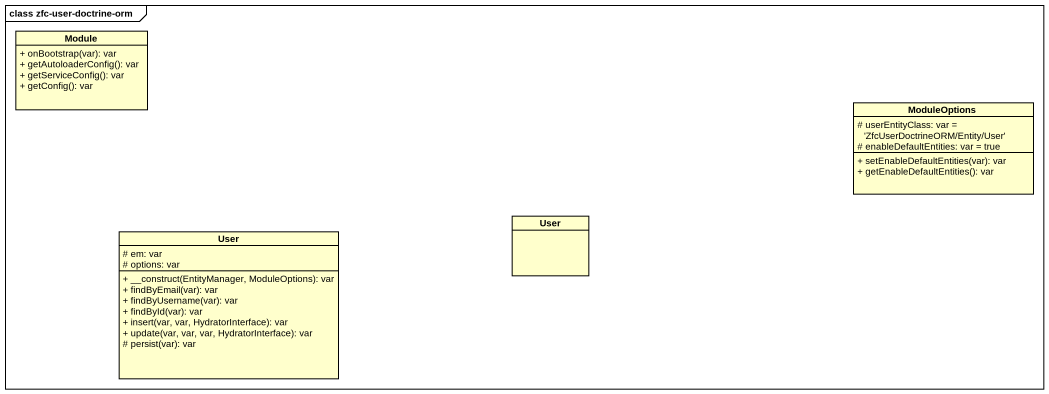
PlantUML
@startuml
mainframe class zfc-user-doctrine-orm
hide circle
hide empty members
skinparam classAttributeIconSize 0
class Module {
  + onBootstrap(var): var
  + getAutoloaderConfig(): var
  + getServiceConfig(): var
  + getConfig(): var
}
class ModuleOptions {
  # userEntityClass: var = 'ZfcUserDoctrineORM/Entity/User'
  # enableDefaultEntities: var = true
  + setEnableDefaultEntities(var): var
  + getEnableDefaultEntities(): var
}
class User
class "User" as User_2 {
  # em: var
  # options: var
  + __construct(EntityManager, ModuleOptions): var
  + findByEmail(var): var
  + findByUsername(var): var
  + findById(var): var
  + insert(var, var, HydratorInterface): var
  + update(var, var, var, HydratorInterface): var
  # persist(var): var
}
@enduml
